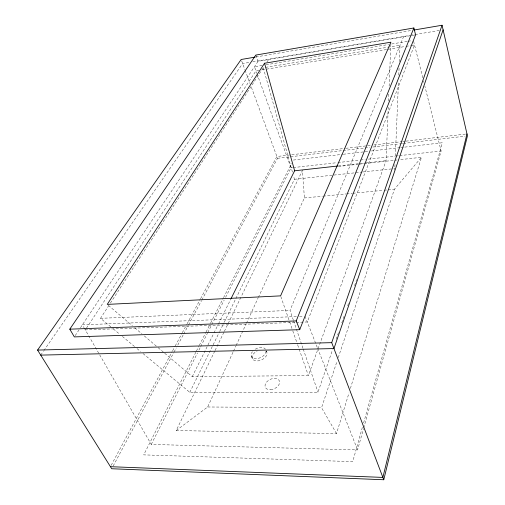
<?xml version="1.0" encoding="UTF-8"?>
<svg xmlns="http://www.w3.org/2000/svg" width="505" height="505" viewBox="0 0 505 505"><rect width="100%" height="100%" fill="white"/><g stroke="black" fill="none" stroke-linecap="round" stroke-linejoin="round"><path stroke-width="0.38" stroke-dasharray="2.52 1.89" d="M164.706 353.248L192.241 376.654L308.372 375.575L386.085 160.653L388.263 107.306M388.515 101.032L388.869 92.402M389.128 86.128L390.826 44.547M394.878 167.004L395.011 163.86M395.346 156.001L398.508 81.368M398.773 75.087L399.101 67.228M399.335 61.73L400.036 45.235L388.377 47.148M88.691 335.756L151.266 444.432L357.572 449.923L363.505 428.682M363.72 427.924L441.105 150.97L424.863 86.147M362.331 427.464L352.73 461.627L143.71 454.872L196.098 351.682M363.613 422.906L442.367 142.745L404.145 147.182M214.739 351.164L176.201 430.538L336.507 433.58L349.012 392.928M350.401 388.414L421.492 157.289L400.351 159.624M336.507 433.58L321.546 407.724L337.018 361.334M338.268 357.597L394.418 189.242L421.492 157.289M143.035 353.569L189.792 392.334L317.973 392.196L332.568 349.706M336.153 339.272L338.464 332.561M341.79 322.872L344.094 316.162M347.68 305.727L348.45 303.492M354.598 285.603L356.644 279.637M394.298 170.065L394.809 168.569L393.243 168.739M293.317 320.075L290.015 310.411L403.508 36.865M176.201 430.538L207.656 406.986L233.165 351.871M233.499 351.152L235.816 346.14M236.144 345.426L246.086 323.951M246.415 323.238L258.011 298.184M258.345 297.464L304.395 197.966L302.47 170.444L241.226 296.593M215.079 350.457L224.024 332.031M224.371 331.324L240.885 297.306M189.792 392.334L219.347 332.17M219.694 331.463L223.866 322.966M224.214 322.259L294.447 179.275L293.594 176.239M192.241 376.654L213.628 333.647M213.981 332.947L218.185 324.481M218.539 323.781L230.81 299.105M151.266 444.432L197.493 352.945M198.913 350.129L200.334 347.314M200.687 346.607L207.448 333.237M207.801 332.53L224.157 300.159M225.577 297.344L291.006 167.849L257.14 74.102M196.451 350.981L198.951 346.07M199.305 345.37L205.718 332.732M206.078 332.031L210.351 323.604M210.705 322.903L223.178 298.335M223.538 297.634L291.606 163.563M113.208 465.97L173.676 352.755M174.048 352.061L176.27 347.894M177.76 345.117L183.321 334.695M183.694 334.001L188.144 325.668M188.516 324.974L201.501 300.664M201.867 299.97L277.542 158.28L251.099 86.488M111.182 465.294L172.249 351.493M172.622 350.798L174.856 346.632M175.229 345.944L181.933 333.452M182.305 332.757L186.774 324.431M187.147 323.737L200.182 299.446M200.554 298.752L276.892 156.499L344.947 148.407M110.847 326.88L100.52 318.32L108.682 305.759M110.399 303.114L263.25 67.721L264.803 67.468M266.924 62.064L268.559 59.546M75.213 335.591L80.024 328.37M80.459 327.713L258.08 61.307L409.549 35.849M40.722 355.11L43.417 351.221M43.866 350.571L242.646 63.548L249.64 62.374M255.89 56.983L411.796 30.407M252.746 61.85L409.688 35.445M410.464 35.312L414.352 34.656M415.129 34.529L439.211 30.477M412.566 35.344L415.583 34.839M262.221 65.435L254.469 66.723L256.868 73.364M266.097 64.791L388.591 44.503M391.691 43.992L407.2 41.423M407.971 41.29L411.853 40.653M265.579 67.342L387.6 47.281M259.084 70.372L255.972 70.883L85.313 329.891L295.469 322.392M262.19 69.867L387.341 49.414M388.118 49.288L405.218 46.492M405.995 46.365L410.66 45.601M411.436 45.475L414.548 44.964L307.274 321.969L296.258 322.36M345.723 148.312L366.845 145.8M367.627 145.711L370.758 145.339M373.889 144.967L402.049 141.615M402.826 141.52L405.174 141.242M405.957 141.147L466.974 133.894M277.542 158.28L342.403 150.623M343.185 150.534L364.282 148.041M365.065 147.952L369.748 147.397M372.873 147.031L399.442 143.893M400.225 143.799L402.567 143.527M403.35 143.433L465.08 136.148M293.386 160.053L342.523 154.347M343.305 154.252L364.364 151.809M365.147 151.715L368.265 151.355M371.383 150.989L400.244 147.637M401.027 147.548L403.362 147.277M291.006 167.849L292.572 167.673M293.348 167.584L337.132 162.66M337.908 162.572L359.8 160.11M360.583 160.028L365.273 159.498M368.397 159.144L394.979 156.159M395.762 156.07L398.887 155.717M399.67 155.628L441.105 150.97M338.401 165.937L359.503 163.601M360.286 163.513L364.976 162.995M365.759 162.907L386.085 160.653M338.489 166.467L358.064 164.302M358.847 164.213L363.549 163.696M364.332 163.607L394.083 160.319M394.866 160.23L397.22 159.971M294.447 179.275L361.877 172.085M362.659 171.997L392.454 168.821M304.395 197.966L322.398 196.218M323.181 196.142L345.881 193.945M346.664 193.869L352.143 193.339M352.926 193.264L383.459 190.303M384.242 190.227L387.373 189.924M388.156 189.848L394.418 189.242M100.52 318.32L290.015 310.411M296.366 316.572L82.391 324.822L83.963 327.556M299.515 316.446L303.448 316.294M207.656 406.986L321.546 407.724M113.278 328.894L119.956 334.43M122.387 336.45L134.532 346.518M136.962 348.532L140.605 351.549M108.436 305.411L132.379 325.769M134.772 327.802L141.956 333.912M144.354 335.945L157.522 347.143M158.122 347.648L164.106 352.736M84.215 327.991L88.451 335.345M251.32 356.265L252.342 358.525M266.305 350.906L266.798 352.042M305.02 316.237L317.367 347.648M317.62 348.292L357.572 449.923M241.649 60.846L244.83 69.469M245.102 70.208L250.007 83.533M255.846 55.064L258.08 61.307M280.849 296.612L289.416 321.199M289.674 321.944L292.534 330.137M292.793 330.882L297.464 344.29M297.723 345.035L308.372 375.575M293.575 320.82L302.975 348.33M303.234 349.075L317.973 392.196M263.25 67.721L292.534 172.445M413.589 41.157L422.761 77.764M423.525 80.806L423.91 82.334M266.047 350.969A7.922 4.987 -25.1 0 1 262.916 359.181A7.922 4.987 -25.1 0 1 252.677 359.143A7.922 4.987 -25.1 0 1 257.203 350.937M266.078 351.063A7.941 4.974 -25.1 0 1 256.395 358.664A7.941 4.974 -25.1 0 1 252.38 351.707M255.296 349.17A7.941 4.974 -25.1 0 1 265.491 349.201M270.56 389.702A7.739 5.101 -25.5 0 0 279.353 380.808A7.739 5.101 -25.5 0 0 267.05 381.591A7.739 5.101 -25.5 0 0 270.56 389.702"/><path stroke-width="0.76" d="M255.113 57.115L241.15 59.495L37.572 350.072L111.725 468.747L383.762 479.75L467.428 135.87L442.052 25.25L414.125 30.01M466.974 133.894L382.872 477.408L110.437 466.683M443.1 29.82L333.956 348.57L40.722 355.11M383.762 479.75L331.716 342.655L442.052 25.25M299.736 329.683L415.583 34.839L413.879 27.977L255.846 55.064L69.791 329.172L74.336 336.898L299.736 329.683L296.22 320.927L413.879 27.977M231.157 298.398L294.623 170.791L264.551 63.239L390.92 42.193L280.591 295.867L107.237 304.395L264.551 63.239M294.623 170.791L337.618 166.025M69.791 329.172L296.22 320.927M37.572 350.072L331.716 342.655"/></g></svg>
